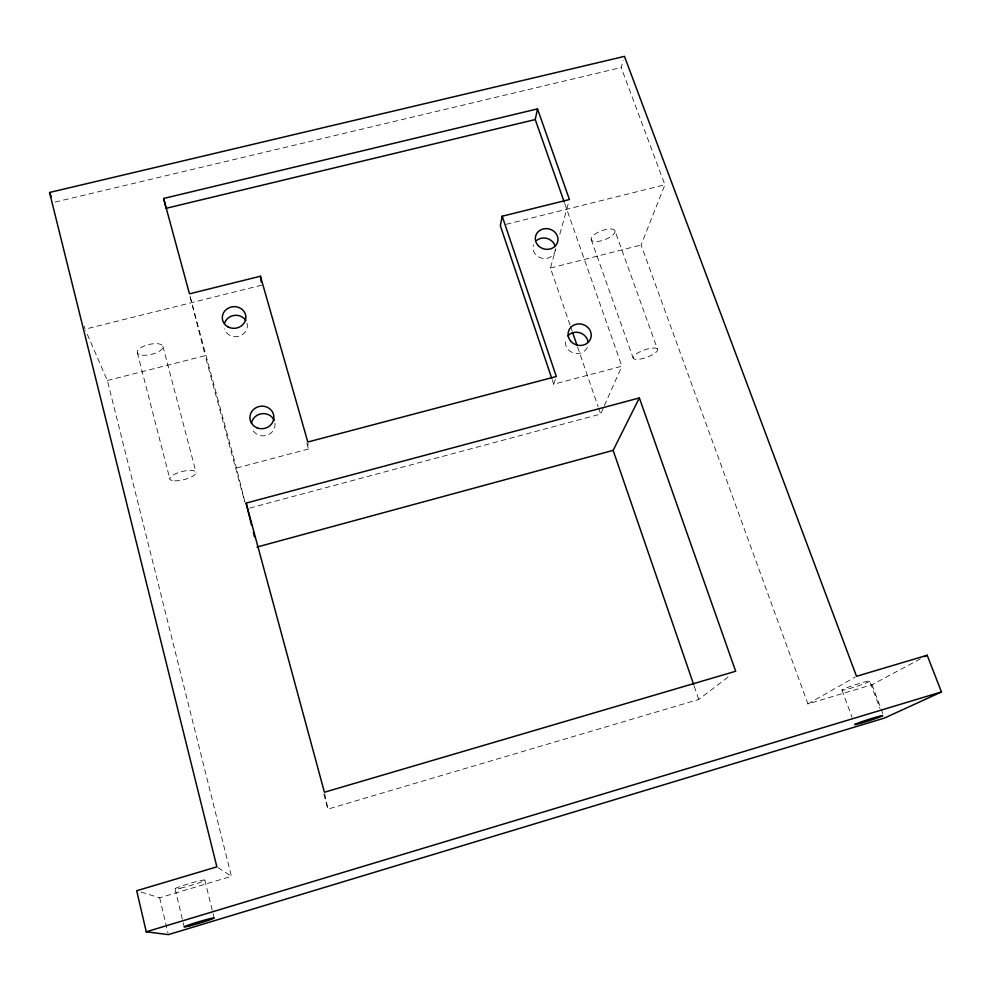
<?xml version="1.0" encoding="UTF-8"?>
<svg xmlns="http://www.w3.org/2000/svg" width="991" height="991" viewBox="0 0 991 991"><rect width="100%" height="100%" fill="white"/><g stroke="black" fill="none" stroke-linecap="round" stroke-linejoin="round"><path stroke-width="0.74" stroke-dasharray="4.96 3.72" d="M570.023 324.986L550.439 268.028L555.74 248.914M559.816 234.21L568.661 202.3M920.453 658.854L871.993 684.744L807.9 703.92L641.09 245.025L664.899 184.784L621.184 67.524L623.24 60.55M564.709 203.44L621.877 366.212L553.721 384.223L555.456 379.082M249.645 508.098L600.657 414.052L603.779 407.016M604.399 405.616L621.877 366.212M323.871 794.237L327.897 809.127L698.779 699.435L730.763 675.007M807.9 703.92L855.196 677.051M141.007 892.061L159.662 897.796L231.448 876.317L107.362 380.507L85.66 330.56M244.839 501.595L236.477 468.037L308.498 449.01L307.941 443.411M107.362 380.507L205.199 355.67L244.641 501.458M550.439 268.028L641.09 245.025M261.723 285.185L85.053 329.173L84.309 326.2M506.252 224.288L664.899 184.784M55.075 202.065L621.184 67.524M218.082 867.645L231.448 876.317M871.993 684.744L880.714 707.908M881.259 709.345L882.894 713.693M869.739 681.189A14.63 0.991 -18 0 1 848.123 688.968A14.63 0.991 -18 0 1 849.683 686.664A14.63 0.991 -18 0 1 869.739 681.189L880.02 708.503M841.954 690.046L852.062 717.348M615.015 230.965A12.66 4.72 -20.7 0 1 598.155 241.37A12.66 4.72 -20.7 0 1 596.136 233.393A12.66 4.72 -20.7 0 1 615.015 230.965L657.59 349.451A12.957 3.853 -19.9 0 1 639.988 359.126A12.957 3.853 -19.9 0 1 638.501 352.573A12.957 3.853 -19.9 0 1 657.59 349.451M591.206 239.587L633.138 358.036M570.531 326.435L572.03 330.821M577.555 346.887L598.143 406.756M598.651 408.218L600.657 414.052M694.27 686.317L698.779 699.435M552.235 379.826L553.721 384.223M306.814 443.101L308.498 449.01M190.099 296.73L236.477 468.037M162.908 346.268L196.007 472.199M137.328 352.709L169.87 479.087M190.198 296.78L205.199 355.67M204.84 880.082L212.693 912.104M213.053 913.566L214.118 917.926M175.11 888.964L184.215 926.969M159.662 897.796L168.036 933.15M324.701 793.655L327.897 809.127M555.431 249.075A11.26 10.207 13.2 0 1 542.337 258.292A11.26 10.207 13.2 0 1 533.53 244.765M587.304 347.432A11.483 10.579 17.3 0 1 572.364 352.511A11.483 10.579 17.3 0 1 566.257 338.278M246.994 323.14A11.644 10.703 -6.3 0 1 238.583 336.321A11.644 10.703 -6.3 0 1 224.449 328.789M274.953 423.182A11.855 11.136 -7.7 0 1 266.145 435.483A11.855 11.136 -7.7 0 1 252.209 429.053M180.461 888.171A15.571 1.102 -16.3 0 0 204.703 880.429A15.571 1.102 -16.3 0 0 184.722 884.963A15.571 1.102 -16.3 0 0 180.461 888.171M142.159 355.15A13.193 5.104 -13.3 0 0 162.871 347.63A13.193 5.104 -13.3 0 0 145.281 345.574A13.193 5.104 -13.3 0 0 142.159 355.15M174.627 480.833A13.515 4.175 -14.2 0 0 195.908 473.339A13.515 4.175 -14.2 0 0 178.256 472.67A13.515 4.175 -14.2 0 0 174.627 480.833"/><path stroke-width="1.49" d="M537.494 108.899L535.251 119.552L166.154 208.296L163.626 198.46L537.494 108.899L569.429 199.525L502.189 216.224L500.356 225.762L551.739 378.351M693.774 684.868L613.144 450.372L639.356 397.936L246.115 503.094L251.553 525.069M924.492 656.686L927.18 655.249L941.45 691.941L884.529 718.029L168.383 934.624L146.259 931.8L136.696 890.736L216.868 866.852L49.55 192.477L624.466 56.376L856.509 676.308L927.18 655.249M146.259 931.8L941.45 691.941M256.979 547.044L613.144 450.372M502.189 216.224L556.335 376.506L307.805 442.011L260.435 276.229L189.454 293.844L163.626 198.46M49.55 192.477L51.272 196.738M639.356 397.936L735.681 671.254L324.416 792.255L246.115 503.094M535.251 119.552L564.201 201.991M572.538 332.282L577.059 345.425M253.362 532.39L254.439 536.788M260.435 276.229L261.29 282.2M536.626 240.417A11.26 10.207 13.2 0 1 555.158 246.4M567.769 335.949A11.483 10.579 17.3 0 1 579.772 332.728A11.483 10.579 17.3 0 1 588.097 342.006M224.548 323.239A11.644 10.703 -6.3 0 1 234.371 315.373A11.644 10.703 -6.3 0 1 245.867 320.576M251.479 423.33A11.855 11.136 -7.7 0 1 261.773 413.693A11.855 11.136 -7.7 0 1 274.173 420.382M860.857 723.195A14.729 0.669 -17.7 0 0 882.721 715.688A14.729 0.669 -17.7 0 0 862.628 721.411A14.729 0.669 -17.7 0 0 860.857 723.195M189.541 925.904A15.67 0.756 -16.6 0 0 213.969 918.186A15.67 0.756 -16.6 0 0 193.976 923.24A15.67 0.756 -16.6 0 0 189.541 925.904M538.336 245.706A11.409 10.319 13.2 0 0 557.499 242.461A11.409 10.319 13.2 0 0 544.109 228.772A11.409 10.319 13.2 0 0 538.336 245.706M570.482 340.83A11.644 10.703 17.2 0 0 590.351 339.294A11.644 10.703 17.2 0 0 578.187 323.933A11.644 10.703 17.2 0 0 570.482 340.83M257.214 427.901A12.016 11.273 -7.5 0 0 273.801 415.861A12.016 11.273 -7.5 0 0 254.662 408.54A12.016 11.273 -7.5 0 0 257.214 427.901M228.066 326.919A11.793 10.827 -6.2 0 0 245.867 317.43A11.793 10.827 -6.2 0 0 228.302 308.151A11.793 10.827 -6.2 0 0 228.066 326.919"/></g></svg>
